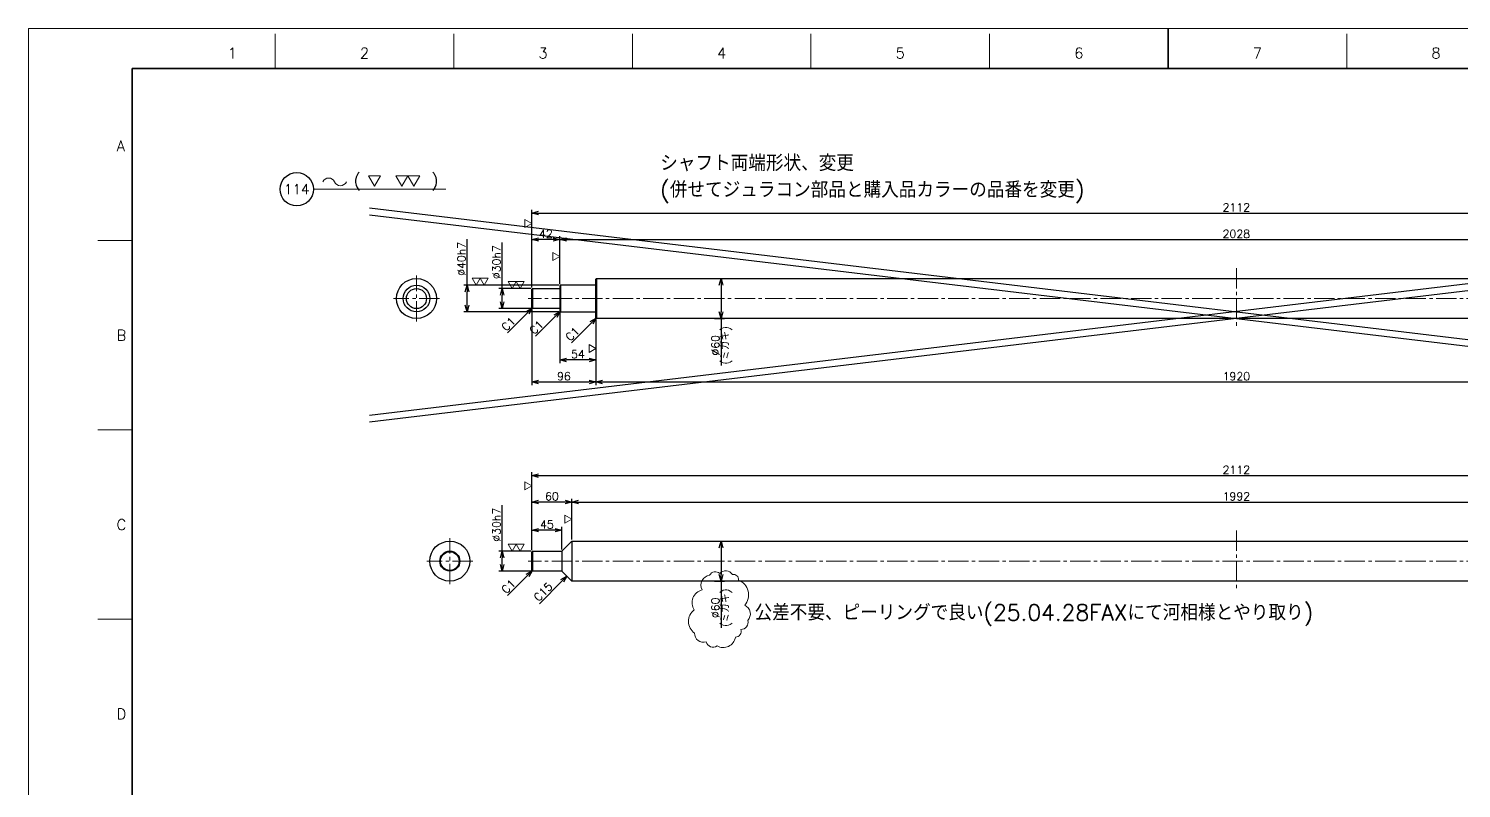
# Model space of a CAD drawing. Header units: millimetres. Extents: x 0 to 3313, y -19 to 2332.
# Drawn here: x 0 to 2148, y 1192 to 2332 of the extents above; entities that cross this region are included whole.
import ezdxf
from ezdxf import colors
from ezdxf.entities.mleader import LeaderData, LeaderLine
from ezdxf.enums import TextEntityAlignment as Align
from ezdxf.math import Vec2, Vec3

# ---------------------------------------------------------------- set-up
doc = ezdxf.new("R2010")
doc.units = ezdxf.units.MM
doc.header["$LTSCALE"] = 1.6
doc.header["$PDMODE"] = 99
doc.header["$PDSIZE"] = 1
doc.linetypes.add('CENTER2', pattern=[28.575, 19.05, -3.175, 3.175, -3.175])
for name, color, linetype, lineweight in [('01_NORMAL', 7, 'Continuous', 25), ('02_SLIM', 4, 'Continuous', 13), ('05_CENTER', 4, 'CENTER2', 13), ('07_TEXT', 3, 'Continuous', 13), ('08_DIM', 3, 'Continuous', 13), ('90_FRAME', 5, 'Continuous', 35)]:
    doc.layers.add(name, color=color, linetype=linetype, lineweight=lineweight)
doc.layers.add('91_BLANK', color=5, linetype='Continuous', lineweight=0, plot=False)
doc.styles.add('KSS_TXT', font='txt.shx', dxfattribs={"bigfont": 'extfont2.shx'})
doc.styles.get("Standard").update_dxf_attribs({"font": 'txt.shx', "bigfont": 'extfont2.shx'})
doc.dimstyles.new('KSS_DIM', dxfattribs={"dimscale": 4, "dimtxt": 3, "dimasz": 2.5, "dimexe": 1.25, "dimexo": 0.625, "dimtad": 1, "dimdsep": 46, "dimtxsty": 'KSS_TXT', "dimblk": 'OPEN30', "dimcen": 0, "dimazin": 2, "dimtfac": 0.75, "dimtmove": 0, "dimatfit": 3, "dimldrblk": 'OPEN30', "dimfxl": 1.25, "dimtolj": 1, "dimarcsym": 0})

# ---------------------------------------------------------------- blocks, each defined once
blk = doc.blocks.new('_Open30')
at = {"color": 0, "linetype": 'ByBlock', "lineweight": -2}
for p, q in [((-1, 0.27), (0, 0)), ((0, 0), (-1, -0.27)), ((0, 0), (-1, 0))]:
    blk.add_line(p, q, dxfattribs=at)
blk = doc.blocks.new('*D193')
at = {"layer": '08_DIM', "color": 0, "lineweight": -2, "transparency": 16777216}
for p, q in [((796.4, 1905.3), (796.4, 1829.8)), ((850.4, 1895.3), (850.4, 1829.8)), ((840.4, 1834.8), (806.4, 1834.8))]:
    blk.add_line(p, q, dxfattribs=at)
at = {"layer": 'Defpoints', "color": 0, "transparency": 16777216}
for p in [(796.4, 1907.8), (850.4, 1897.8), (796.4, 1834.8)]:
    blk.add_point(p, dxfattribs=at)
at = {"layer": '08_DIM', "color": 0, "lineweight": -2, "transparency": 16777216, "xscale": 10, "yscale": 10, "zscale": 10, "rotation": 180}
blk.add_blockref('_Open30', (796.4, 1834.8), dxfattribs=at)
at = {"layer": '08_DIM', "color": 0, "lineweight": -2, "transparency": 16777216, "xscale": 10, "yscale": 10, "zscale": 10}
blk.add_blockref('_Open30', (850.4, 1834.8), dxfattribs=at)
at = {"layer": '08_DIM', "color": 0, "transparency": 16777216, "insert": (823.4, 1843.3), "char_height": 12, "attachment_point": 5, "style": 'KSS_TXT'}
blk.add_mtext('\\A1;54', dxfattribs=at)
blk = doc.blocks.new('*D194')
at = {"layer": '08_DIM', "color": 0, "lineweight": -2, "transparency": 16777216}
for p, q in [((754.4, 1943.3), (754.4, 2020.4)), ((796.4, 1948.3), (796.4, 2020.4)), ((786.4, 2015.4), (764.4, 2015.4))]:
    blk.add_line(p, q, dxfattribs=at)
at = {"layer": 'Defpoints', "color": 0, "transparency": 16777216}
for p in [(754.4, 2015.4), (754.4, 1940.8), (796.4, 1945.8)]:
    blk.add_point(p, dxfattribs=at)
at = {"layer": '08_DIM', "color": 0, "lineweight": -2, "transparency": 16777216, "xscale": 10, "yscale": 10, "zscale": 10, "rotation": 180}
blk.add_blockref('_Open30', (754.4, 2015.4), dxfattribs=at)
at = {"layer": '08_DIM', "color": 0, "lineweight": -2, "transparency": 16777216, "xscale": 10, "yscale": 10, "zscale": 10}
blk.add_blockref('_Open30', (796.4, 2015.4), dxfattribs=at)
at = {"layer": '08_DIM', "color": 0, "transparency": 16777216, "insert": (775.4, 2023.9), "char_height": 12, "attachment_point": 5, "style": 'KSS_TXT'}
blk.add_mtext('\\A1;42', dxfattribs=at)
blk = doc.blocks.new('*D195')
at = {"layer": '08_DIM', "color": 0, "lineweight": -2, "transparency": 16777216}
for p, q in [((754.4, 1910.3), (754.4, 1796.7)), ((850.4, 1895.3), (850.4, 1796.7)), ((764.4, 1801.7), (840.4, 1801.7))]:
    blk.add_line(p, q, dxfattribs=at)
at = {"layer": 'Defpoints', "color": 0, "transparency": 16777216}
for p in [(754.4, 1912.8), (850.4, 1897.8), (850.4, 1801.7)]:
    blk.add_point(p, dxfattribs=at)
at = {"layer": '08_DIM', "color": 0, "lineweight": -2, "transparency": 16777216, "xscale": 10, "yscale": 10, "zscale": 10, "rotation": 180}
blk.add_blockref('_Open30', (754.4, 1801.7), dxfattribs=at)
at = {"layer": '08_DIM', "color": 0, "lineweight": -2, "transparency": 16777216, "xscale": 10, "yscale": 10, "zscale": 10}
blk.add_blockref('_Open30', (850.4, 1801.7), dxfattribs=at)
at = {"layer": '08_DIM', "color": 0, "transparency": 16777216, "insert": (802.4, 1810.2), "char_height": 12, "attachment_point": 5, "style": 'KSS_TXT'}
blk.add_mtext('\\A1;96', dxfattribs=at)
blk = doc.blocks.new('*D196')
at = {"layer": '08_DIM', "color": 0, "lineweight": -2, "transparency": 16777216}
for p, q in [((754.4, 1943.3), (754.4, 2060.1)), ((764.4, 2055.1), (2856.4, 2055.1)), ((2866.4, 1943.3), (2866.4, 2060.1))]:
    blk.add_line(p, q, dxfattribs=at)
at = {"layer": 'Defpoints', "color": 0, "transparency": 16777216}
for p in [(2866.4, 2055.1), (754.4, 1940.8), (2866.4, 1940.8)]:
    blk.add_point(p, dxfattribs=at)
at = {"layer": '08_DIM', "color": 0, "lineweight": -2, "transparency": 16777216, "xscale": 10, "yscale": 10, "zscale": 10, "rotation": 180}
blk.add_blockref('_Open30', (754.4, 2055.1), dxfattribs=at)
at = {"layer": '08_DIM', "color": 0, "lineweight": -2, "transparency": 16777216, "xscale": 10, "yscale": 10, "zscale": 10}
blk.add_blockref('_Open30', (2866.4, 2055.1), dxfattribs=at)
at = {"layer": '08_DIM', "color": 0, "transparency": 16777216, "insert": (1810.4, 2063.6), "char_height": 12, "attachment_point": 5, "style": 'KSS_TXT'}
blk.add_mtext('\\A1;2112', dxfattribs=at)
blk = doc.blocks.new('*D197')
at = {"layer": '08_DIM', "color": 0, "lineweight": -2, "transparency": 16777216}
for p, q in [((850.4, 1895.3), (850.4, 1796.7)), ((2770.4, 1895.3), (2770.4, 1796.7)), ((860.4, 1801.7), (2760.4, 1801.7))]:
    blk.add_line(p, q, dxfattribs=at)
at = {"layer": 'Defpoints', "color": 0, "transparency": 16777216}
for p in [(850.4, 1897.8), (2770.4, 1897.8), (2770.4, 1801.7)]:
    blk.add_point(p, dxfattribs=at)
at = {"layer": '08_DIM', "color": 0, "lineweight": -2, "transparency": 16777216, "xscale": 10, "yscale": 10, "zscale": 10, "rotation": 180}
blk.add_blockref('_Open30', (850.4, 1801.7), dxfattribs=at)
at = {"layer": '08_DIM', "color": 0, "lineweight": -2, "transparency": 16777216, "xscale": 10, "yscale": 10, "zscale": 10}
blk.add_blockref('_Open30', (2770.4, 1801.7), dxfattribs=at)
at = {"layer": '08_DIM', "color": 0, "transparency": 16777216, "insert": (1810.4, 1810.2), "char_height": 12, "attachment_point": 5, "style": 'KSS_TXT'}
blk.add_mtext('\\A1;1920', dxfattribs=at)
blk = doc.blocks.new('*D198')
at = {"layer": '08_DIM', "color": 0, "lineweight": -2, "transparency": 16777216}
for p, q in [((709.8, 1941.8), (709.8, 2010.8)), ((752.9, 1941.8), (704.8, 1941.8)), ((752.9, 1911.8), (704.8, 1911.8)), ((709.8, 1921.8), (709.8, 1931.8))]:
    blk.add_line(p, q, dxfattribs=at)
at = {"layer": 'Defpoints', "color": 0, "transparency": 16777216}
for p in [(709.8, 1941.8), (755.4, 1941.8), (755.4, 1911.8)]:
    blk.add_point(p, dxfattribs=at)
at = {"layer": '08_DIM', "color": 0, "lineweight": -2, "transparency": 16777216, "xscale": 10, "yscale": 10, "zscale": 10}
for p, rotation in [((709.8, 1941.8), 90), ((709.8, 1911.8), 270)]:
    blk.add_blockref('_Open30', p, dxfattribs=dict(at, rotation=rotation))
at = {"layer": '08_DIM', "color": 0, "transparency": 16777216, "insert": (701.3, 1981.3), "char_height": 12, "attachment_point": 5, "rotation": 90, "style": 'KSS_TXT'}
blk.add_mtext('\\A1;%%C30h7', dxfattribs=at)
blk = doc.blocks.new('*D199')
at = {"layer": '08_DIM', "color": 0, "lineweight": -2, "transparency": 16777216}
for p, q in [((657.3, 1946.8), (657.3, 2015.8)), ((794.9, 1946.8), (652.3, 1946.8)), ((657.3, 1916.8), (657.3, 1936.8)), ((794.9, 1906.8), (652.3, 1906.8))]:
    blk.add_line(p, q, dxfattribs=at)
at = {"layer": 'Defpoints', "color": 0, "transparency": 16777216}
for p in [(657.3, 1946.8), (797.4, 1946.8), (797.4, 1906.8)]:
    blk.add_point(p, dxfattribs=at)
at = {"layer": '08_DIM', "color": 0, "lineweight": -2, "transparency": 16777216, "xscale": 10, "yscale": 10, "zscale": 10}
for p, rotation in [((657.3, 1946.8), 90), ((657.3, 1906.8), 270)]:
    blk.add_blockref('_Open30', p, dxfattribs=dict(at, rotation=rotation))
at = {"layer": '08_DIM', "color": 0, "transparency": 16777216, "insert": (648.8, 1986.3), "char_height": 12, "attachment_point": 5, "rotation": 90, "style": 'KSS_TXT'}
blk.add_mtext('\\A1;%%C40h7', dxfattribs=at)
blk = doc.blocks.new('*D200')
at = {"layer": '08_DIM', "color": 0, "lineweight": -2, "transparency": 16777216}
for p, q in [((1028.2, 1956.8), (1042.9, 1956.8)), ((1037.9, 1946.8), (1037.9, 1906.8)), ((1028.2, 1896.8), (1042.9, 1896.8)), ((1037.9, 1896.8), (1037.9, 1826.6))]:
    blk.add_line(p, q, dxfattribs=at)
at = {"layer": 'Defpoints', "color": 0, "transparency": 16777216}
for p in [(1025.7, 1956.8), (1025.7, 1896.8), (1037.9, 1896.8)]:
    blk.add_point(p, dxfattribs=at)
at = {"layer": '08_DIM', "color": 0, "lineweight": -2, "transparency": 16777216, "xscale": 10, "yscale": 10, "zscale": 10}
for p, rotation in [((1037.9, 1956.8), 90), ((1037.9, 1896.8), 270)]:
    blk.add_blockref('_Open30', p, dxfattribs=dict(at, rotation=rotation))
at = {"layer": '08_DIM', "color": 0, "transparency": 16777216, "char_height": 12, "attachment_point": 5, "rotation": 90, "style": 'KSS_TXT'}
for s, insert in [('\\A1;%%C60', (1029.4, 1856.7)), ('\\A1;(ミガキ)', (1046.4, 1856.7))]:
    blk.add_mtext(s, dxfattribs=dict(at, insert=insert))
blk = doc.blocks.new('*D201')
at = {"layer": '08_DIM', "color": 0, "lineweight": -2, "transparency": 16777216}
blk.add_line((747.8, 1905.2), (717.8, 1875.2), dxfattribs=at)
at = {"layer": 'Defpoints', "color": 0, "transparency": 16777216}
for p in [(754.9, 1912.3), (709.8, 1867.1), (709.8, 1867.1)]:
    blk.add_point(p, dxfattribs=at)
at = {"layer": '08_DIM', "color": 0, "lineweight": -2, "transparency": 16777216, "xscale": 10, "yscale": 10, "zscale": 10, "rotation": 44.99999999999979}
blk.add_blockref('_Open30', (754.9, 1912.3), dxfattribs=at)
at = {"layer": '08_DIM', "color": 0, "transparency": 16777216, "insert": (719.2, 1888.6), "char_height": 12, "attachment_point": 5, "rotation": 45, "style": 'KSS_TXT'}
blk.add_mtext('\\A1;C1', dxfattribs=at)
blk = doc.blocks.new('p1ba02')
for p, q in [((-1.5, 2.6), (1.5, 2.6)), ((0, 0), (-1.5, 2.6)), ((1.5, 2.6), (0, 0)), ((3, 0), (1.5, 2.6)), ((1.5, 2.6), (4.5, 2.6)), ((4.5, 2.6), (3, 0))]:
    blk.add_line(p, q)
blk = doc.blocks.new('p1ba01')
for p, q in [((0, 0), (-1.5, 2.6)), ((-1.5, 2.6), (1.5, 2.6)), ((1.5, 2.6), (0, 0))]:
    blk.add_line(p, q)
blk = doc.blocks.new('*D202')
at = {"layer": '08_DIM', "color": 0, "lineweight": -2, "transparency": 16777216}
blk.add_line((789.8, 1900.2), (759.8, 1870.2), dxfattribs=at)
at = {"layer": 'Defpoints', "color": 0, "transparency": 16777216}
for p in [(796.9, 1907.3), (751.8, 1862.1), (751.8, 1862.1)]:
    blk.add_point(p, dxfattribs=at)
at = {"layer": '08_DIM', "color": 0, "lineweight": -2, "transparency": 16777216, "xscale": 10, "yscale": 10, "zscale": 10, "rotation": 44.99999999999979}
blk.add_blockref('_Open30', (796.9, 1907.3), dxfattribs=at)
at = {"layer": '08_DIM', "color": 0, "transparency": 16777216, "insert": (761.2, 1883.6), "char_height": 12, "attachment_point": 5, "rotation": 45, "style": 'KSS_TXT'}
blk.add_mtext('\\A1;C1', dxfattribs=at)
blk = doc.blocks.new('*D203')
at = {"layer": '08_DIM', "color": 0, "lineweight": -2, "transparency": 16777216}
blk.add_line((843.8, 1890.2), (813.8, 1860.2), dxfattribs=at)
at = {"layer": 'Defpoints', "color": 0, "transparency": 16777216}
for p in [(850.9, 1897.3), (805.8, 1852.1), (805.8, 1852.1)]:
    blk.add_point(p, dxfattribs=at)
at = {"layer": '08_DIM', "color": 0, "lineweight": -2, "transparency": 16777216, "xscale": 10, "yscale": 10, "zscale": 10, "rotation": 44.99999999999979}
blk.add_blockref('_Open30', (850.9, 1897.3), dxfattribs=at)
at = {"layer": '08_DIM', "color": 0, "transparency": 16777216, "insert": (815.2, 1873.6), "char_height": 12, "attachment_point": 5, "rotation": 45, "style": 'KSS_TXT'}
blk.add_mtext('\\A1;C1', dxfattribs=at)
blk = doc.blocks.new('*D204')
at = {"layer": '08_DIM', "color": 0, "lineweight": -2, "transparency": 16777216}
for p, q in [((796.4, 1948.3), (796.4, 2020.4)), ((2824.4, 1948.3), (2824.4, 2020.4)), ((806.4, 2015.4), (2814.4, 2015.4))]:
    blk.add_line(p, q, dxfattribs=at)
at = {"layer": 'Defpoints', "color": 0, "transparency": 16777216}
for p in [(2824.4, 2015.4), (796.4, 1945.8), (2824.4, 1945.8)]:
    blk.add_point(p, dxfattribs=at)
at = {"layer": '08_DIM', "color": 0, "lineweight": -2, "transparency": 16777216, "xscale": 10, "yscale": 10, "zscale": 10, "rotation": 180}
blk.add_blockref('_Open30', (796.4, 2015.4), dxfattribs=at)
at = {"layer": '08_DIM', "color": 0, "lineweight": -2, "transparency": 16777216, "xscale": 10, "yscale": 10, "zscale": 10}
blk.add_blockref('_Open30', (2824.4, 2015.4), dxfattribs=at)
at = {"layer": '08_DIM', "color": 0, "transparency": 16777216, "insert": (1810.4, 2023.9), "char_height": 12, "attachment_point": 5, "style": 'KSS_TXT'}
blk.add_mtext('\\A1;2028', dxfattribs=at)
blk = doc.blocks.new('AM_BALLOON1')
at = {"transparency": 16777216}
blk.add_circle((0, 0), 5, dxfattribs=at)
blk.add_attdef('B_NUMBER', text='', height=3, dxfattribs=at).set_placement((0, 0), align=Align.MIDDLE_CENTER)
blk = doc.blocks.new('_OPEN')
at = {"color": 0, "linetype": 'ByBlock'}
for p, q in [((-1, 0.17), (0, 0)), ((0, 0), (-1, -0.17)), ((0, 0), (-1, 0))]:
    blk.add_line(p, q, dxfattribs=at)
blk = doc.blocks.new('p1ba05')
for centre, start, end in [((-2.95, 0.29), 24.2276, 155.5758), ((0, 1.62), 204.2276, 335.5758)]:
    blk.add_arc(centre, 1.62, start, end)
blk = doc.blocks.new('*D259')
at = {"layer": '08_DIM', "color": 0, "lineweight": -2, "transparency": 16777216}
for p, q in [((754.4, 1549.5), (754.4, 1626.6)), ((804.4, 1621.6), (764.4, 1621.6)), ((814.4, 1565.5), (814.4, 1626.6))]:
    blk.add_line(p, q, dxfattribs=at)
at = {"layer": 'Defpoints', "color": 0, "transparency": 16777216}
for p in [(754.4, 1621.6), (754.4, 1547), (814.4, 1563)]:
    blk.add_point(p, dxfattribs=at)
at = {"layer": '08_DIM', "color": 0, "lineweight": -2, "transparency": 16777216, "xscale": 10, "yscale": 10, "zscale": 10, "rotation": 180}
blk.add_blockref('_Open30', (754.4, 1621.6), dxfattribs=at)
at = {"layer": '08_DIM', "color": 0, "lineweight": -2, "transparency": 16777216, "xscale": 10, "yscale": 10, "zscale": 10}
blk.add_blockref('_Open30', (814.4, 1621.6), dxfattribs=at)
at = {"layer": '08_DIM', "color": 0, "transparency": 16777216, "insert": (784.4, 1630.1), "char_height": 12, "attachment_point": 5, "style": 'KSS_TXT'}
blk.add_mtext('\\A1;60', dxfattribs=at)
blk = doc.blocks.new('*D260')
at = {"layer": '08_DIM', "color": 0, "lineweight": -2, "transparency": 16777216}
for p, q in [((754.4, 1549.5), (754.4, 1666.3)), ((764.4, 1661.3), (2856.4, 1661.3)), ((2866.4, 1549.5), (2866.4, 1666.3))]:
    blk.add_line(p, q, dxfattribs=at)
at = {"layer": 'Defpoints', "color": 0, "transparency": 16777216}
for p in [(2866.4, 1661.3), (754.4, 1547), (2866.4, 1547)]:
    blk.add_point(p, dxfattribs=at)
at = {"layer": '08_DIM', "color": 0, "lineweight": -2, "transparency": 16777216, "xscale": 10, "yscale": 10, "zscale": 10, "rotation": 180}
blk.add_blockref('_Open30', (754.4, 1661.3), dxfattribs=at)
at = {"layer": '08_DIM', "color": 0, "lineweight": -2, "transparency": 16777216, "xscale": 10, "yscale": 10, "zscale": 10}
blk.add_blockref('_Open30', (2866.4, 1661.3), dxfattribs=at)
at = {"layer": '08_DIM', "color": 0, "transparency": 16777216, "insert": (1810.4, 1669.8), "char_height": 12, "attachment_point": 5, "style": 'KSS_TXT'}
blk.add_mtext('\\A1;2112', dxfattribs=at)
blk = doc.blocks.new('*D261')
at = {"layer": '08_DIM', "color": 0, "lineweight": -2, "transparency": 16777216}
for p, q in [((709.8, 1548), (709.8, 1617)), ((752.9, 1548), (704.8, 1548)), ((709.8, 1528), (709.8, 1538)), ((752.9, 1518), (704.8, 1518))]:
    blk.add_line(p, q, dxfattribs=at)
at = {"layer": 'Defpoints', "color": 0, "transparency": 16777216}
for p in [(709.8, 1548), (755.4, 1548), (755.4, 1518)]:
    blk.add_point(p, dxfattribs=at)
at = {"layer": '08_DIM', "color": 0, "lineweight": -2, "transparency": 16777216, "xscale": 10, "yscale": 10, "zscale": 10}
for p, rotation in [((709.8, 1548), 90), ((709.8, 1518), 270)]:
    blk.add_blockref('_Open30', p, dxfattribs=dict(at, rotation=rotation))
at = {"layer": '08_DIM', "color": 0, "transparency": 16777216, "insert": (701.3, 1587.5), "char_height": 12, "attachment_point": 5, "rotation": 90, "style": 'KSS_TXT'}
blk.add_mtext('\\A1;%%C30h7', dxfattribs=at)
blk = doc.blocks.new('*D262')
at = {"layer": '08_DIM', "color": 0, "lineweight": -2, "transparency": 16777216}
for p, q in [((1028.2, 1563), (1042.9, 1563)), ((1037.9, 1553), (1037.9, 1513)), ((1028.2, 1503), (1042.9, 1503)), ((1037.9, 1503), (1037.9, 1432.8))]:
    blk.add_line(p, q, dxfattribs=at)
at = {"layer": 'Defpoints', "color": 0, "transparency": 16777216}
for p in [(1025.7, 1563), (1025.7, 1503), (1037.9, 1503)]:
    blk.add_point(p, dxfattribs=at)
at = {"layer": '08_DIM', "color": 0, "lineweight": -2, "transparency": 16777216, "xscale": 10, "yscale": 10, "zscale": 10}
for p, rotation in [((1037.9, 1563), 90), ((1037.9, 1503), 270)]:
    blk.add_blockref('_Open30', p, dxfattribs=dict(at, rotation=rotation))
at = {"layer": '08_DIM', "color": 0, "transparency": 16777216, "char_height": 12, "attachment_point": 5, "rotation": 90, "style": 'KSS_TXT'}
for s, insert in [('\\A1;(ミガキ)', (1046.4, 1462.9)), ('\\A1;%%C60', (1029.4, 1462.9))]:
    blk.add_mtext(s, dxfattribs=dict(at, insert=insert))
blk = doc.blocks.new('*D263')
at = {"layer": '08_DIM', "color": 0, "lineweight": -2, "transparency": 16777216}
blk.add_line((747.8, 1511.4), (717.8, 1481.4), dxfattribs=at)
at = {"layer": 'Defpoints', "color": 0, "transparency": 16777216}
for p in [(754.9, 1518.5), (709.8, 1473.3), (709.8, 1473.3)]:
    blk.add_point(p, dxfattribs=at)
at = {"layer": '08_DIM', "color": 0, "lineweight": -2, "transparency": 16777216, "xscale": 10, "yscale": 10, "zscale": 10, "rotation": 44.99999999999969}
blk.add_blockref('_Open30', (754.9, 1518.5), dxfattribs=at)
at = {"layer": '08_DIM', "color": 0, "transparency": 16777216, "insert": (719.2, 1494.8), "char_height": 12, "attachment_point": 5, "rotation": 45, "style": 'KSS_TXT'}
blk.add_mtext('\\A1;C1', dxfattribs=at)
blk = doc.blocks.new('*D264')
at = {"layer": '08_DIM', "color": 0, "lineweight": -2, "transparency": 16777216}
blk.add_line((799.8, 1503.4), (765.6, 1469.1), dxfattribs=at)
at = {"layer": 'Defpoints', "color": 0, "transparency": 16777216}
for p in [(806.9, 1510.5), (761.8, 1465.3), (761.8, 1465.3)]:
    blk.add_point(p, dxfattribs=at)
at = {"layer": '08_DIM', "color": 0, "lineweight": -2, "transparency": 16777216, "xscale": 10, "yscale": 10, "zscale": 10, "rotation": 44.99999999999979}
blk.add_blockref('_Open30', (806.9, 1510.5), dxfattribs=at)
at = {"layer": '08_DIM', "color": 0, "transparency": 16777216, "insert": (771.2, 1486.8), "char_height": 12, "attachment_point": 5, "rotation": 45, "style": 'KSS_TXT'}
blk.add_mtext('\\A1;C15', dxfattribs=at)
blk = doc.blocks.new('*D265')
at = {"layer": '08_DIM', "color": 0, "lineweight": -2, "transparency": 16777216}
for p, q in [((814.4, 1565.5), (814.4, 1626.6)), ((824.4, 1621.6), (2796.4, 1621.6)), ((2806.4, 1565.5), (2806.4, 1626.6))]:
    blk.add_line(p, q, dxfattribs=at)
at = {"layer": 'Defpoints', "color": 0, "transparency": 16777216}
for p in [(2806.4, 1621.6), (814.4, 1563), (2806.4, 1563)]:
    blk.add_point(p, dxfattribs=at)
at = {"layer": '08_DIM', "color": 0, "lineweight": -2, "transparency": 16777216, "xscale": 10, "yscale": 10, "zscale": 10, "rotation": 180}
blk.add_blockref('_Open30', (814.4, 1621.6), dxfattribs=at)
at = {"layer": '08_DIM', "color": 0, "lineweight": -2, "transparency": 16777216, "xscale": 10, "yscale": 10, "zscale": 10}
blk.add_blockref('_Open30', (2806.4, 1621.6), dxfattribs=at)
at = {"layer": '08_DIM', "color": 0, "transparency": 16777216, "insert": (1810.4, 1630.1), "char_height": 12, "attachment_point": 5, "style": 'KSS_TXT'}
blk.add_mtext('\\A1;1992', dxfattribs=at)
blk = doc.blocks.new('*D270')
at = {"layer": '08_DIM', "color": 0, "lineweight": -2, "transparency": 16777216}
for p, q in [((754.4, 1549.5), (754.4, 1584.4)), ((789.4, 1579.4), (764.4, 1579.4)), ((799.4, 1550.5), (799.4, 1584.4))]:
    blk.add_line(p, q, dxfattribs=at)
at = {"layer": 'Defpoints', "color": 0, "transparency": 16777216}
for p in [(754.4, 1579.4), (754.4, 1547), (799.4, 1548)]:
    blk.add_point(p, dxfattribs=at)
at = {"layer": '08_DIM', "color": 0, "lineweight": -2, "transparency": 16777216, "xscale": 10, "yscale": 10, "zscale": 10, "rotation": 180}
blk.add_blockref('_Open30', (754.4, 1579.4), dxfattribs=at)
at = {"layer": '08_DIM', "color": 0, "lineweight": -2, "transparency": 16777216, "xscale": 10, "yscale": 10, "zscale": 10}
blk.add_blockref('_Open30', (799.4, 1579.4), dxfattribs=at)
at = {"layer": '08_DIM', "color": 0, "transparency": 16777216, "insert": (776.9, 1587.9), "char_height": 12, "attachment_point": 5, "style": 'KSS_TXT'}
blk.add_mtext('\\A1;45', dxfattribs=at)

msp = doc.modelspace()

# ---------------------------------------------------------------- linework, layer by layer
for p, q in [((851.397, 1956.778), (851.397, 1896.778)), ((755.397, 1941.778), (755.397, 1911.778)), ((797.397, 1946.778), (797.397, 1906.778)), ((755.397, 1547.963), (755.397, 1517.963))]:
    msp.add_line(p, q)
at = {"color": 0}
for p, q in [((754.397, 1940.778), (755.397, 1941.778)), ((754.397, 1912.778), (754.397, 1940.778)), ((755.397, 1941.778), (796.397, 1941.778)), ((796.397, 1945.778), (797.397, 1946.778)), ((796.397, 1945.778), (796.397, 1907.778)), ((850.397, 1946.778), (797.397, 1946.778)), ((755.397, 1911.778), (754.397, 1912.778)), ((796.397, 1911.778), (755.397, 1911.778)), ((797.397, 1906.778), (796.397, 1907.778)), ((797.397, 1906.778), (850.397, 1906.778)), ((754.397, 1546.963), (755.397, 1547.963)), ((754.397, 1518.963), (754.397, 1546.963)), ((755.397, 1547.963), (799.397, 1547.963)), ((814.397, 1562.963), (799.397, 1547.963)), ((799.397, 1547.963), (799.397, 1517.963)), ((814.397, 1562.963), (814.397, 1502.963)), ((755.397, 1517.963), (754.397, 1518.963)), ((799.397, 1517.963), (755.397, 1517.963)), ((799.397, 1517.963), (814.397, 1502.963))]:
    msp.add_line(p, q, dxfattribs=at)
for points in [[(851.397, 1896.778), (851.397, 1896.778), (850.397, 1897.778), (850.397, 1955.778), (851.397, 1956.778), (851.397, 1956.778)], [(851.397, 1956.778), (2769.397, 1956.778)], [(2769.397, 1896.778), (851.397, 1896.778)], [(814.397, 1562.963), (2806.397, 1562.963)], [(2806.397, 1502.963), (814.397, 1502.963)]]:
    msp.add_lwpolyline(points, dxfattribs=at)
for centre, radius in [((581.349, 1926.778), 30), ((581.349, 1926.778), 20), ((631.349, 1532.963), 30), ((631.349, 1532.963), 14)]:
    msp.add_circle(centre, radius, dxfattribs=at)
at = {"layer": '01_NORMAL', "color": 1}
for p, q in [((510.94, 2062.71), (3109.855, 1751.55)), ((3109.855, 2062.71), (510.94, 1751.55)), ((510.94, 2052.358), (3109.855, 1741.198)), ((3109.855, 2052.358), (510.94, 1741.198))]:
    msp.add_line(p, q, dxfattribs=at)
at = {"layer": '01_NORMAL'}
for centre in [(581.349, 1926.778), (631.349, 1532.963)]:
    msp.add_circle(centre, 15, dxfattribs=at)
at = {"layer": '02_SLIM', "color": 1}
msp.add_lwpolyline([(1073.352, 1466.821, -0.52056705), (1077.943, 1443.875, -0.52056705), (1067.741, 1430.617, -0.52056705), (1059.579, 1418.889, -0.52056705), (1032.032, 1405.632, -0.52056705), (1015.707, 1411.751, -0.52056705), (998.363, 1425.008, -0.52056705), (997.853, 1459.682, -0.52056705), (1009.586, 1489.767, -0.52056705), (1020.809, 1511.693, -0.52056705), (1036.113, 1514.242, -0.52056705), (1054.988, 1512.713, -0.52056705), (1064.17, 1504.554, -0.52056705)], format="xyb", close=True, dxfattribs=at)
at = {"layer": '05_CENTER'}
for p, q in [((581.349, 1892.314), (581.349, 1961.242)), ((1810.397, 1972.458), (1810.397, 1881.097)), ((615.813, 1926.778), (546.885, 1926.778)), ((2871.936, 1926.778), (748.858, 1926.778)), ((1810.397, 1578.643), (1810.397, 1487.282)), ((631.349, 1498.499), (631.349, 1567.427)), ((665.813, 1532.963), (596.885, 1532.963)), ((2871.936, 1532.963), (748.858, 1532.963))]:
    msp.add_line(p, q, dxfattribs=at)
at = {"layer": '08_DIM'}
msp.add_line((426.938, 2090.654), (625.572, 2090.654), dxfattribs=at)
at = {"layer": '90_FRAME', "color": 4, "lineweight": 13}
for p, q in [((369.502, 2271.831), (369.502, 2323.679)), ((637.235, 2271.831), (637.235, 2323.679)), ((904.969, 2271.831), (904.969, 2323.679)), ((1172.702, 2271.831), (1172.702, 2323.679)), ((1440.436, 2271.831), (1440.436, 2323.679)), ((1975.903, 2271.831), (1975.903, 2323.679)), ((155.384, 2013.69), (103.536, 2013.69)), ((155.384, 1729.701), (103.536, 1729.701)), ((155.384, 1445.713), (103.536, 1445.713))]:
    msp.add_line(p, q, dxfattribs=at)
at = {"layer": '90_FRAME'}
msp.add_line((1708.17, 2331.679), (1708.17, 2271.831), dxfattribs=at)
msp.add_lwpolyline([(155.384, 51.616), (3260.956, 51.616), (3260.956, 2271.831), (155.384, 2271.831)], close=True, dxfattribs=at)
at = {"layer": '91_BLANK'}
msp.add_lwpolyline([(0, 0), (3312.803, 0), (3312.803, 2331.679), (0, 2331.679)], close=True, dxfattribs=at)

# ---------------------------------------------------------------- block references
at = {"layer": '08_DIM'}
for name, p, xscale, yscale, zscale in [('p1ba05', (467.418, 2096.124), 6, 6, 6), ('p1ba01', (518.621, 2095.423), 6, 6, 6), ('p1ba02', (559.511, 2095.401), 6, 6, 6), ('p1ba02', (670.635, 1946.778), 4, 4, 4), ('p1ba02', (724.797, 1941.778), 4, 4, 4), ('p1ba02', (724.797, 1547.963), 4, 4, 4)]:
    msp.add_blockref(name, p, dxfattribs=dict(at, xscale=xscale, yscale=yscale, zscale=zscale))
at = {"layer": '08_DIM', "yscale": 4, "zscale": 4, "rotation": 90}
for p, xscale in [((754.397, 2039.515), 4), ((796.397, 1990.037), 4), ((850.397, 1851.635), -4), ((754.397, 1645.7), 4), ((814.397, 1596.007), 4)]:
    msp.add_blockref('p1ba01', p, dxfattribs=dict(at, xscale=xscale))

# ---------------------------------------------------------------- texts
at = {"layer": '07_TEXT', "style": 'KSS_TXT'}
msp.add_text('(      )', height=18, dxfattribs=at).set_placement((486.963, 2094.971))
at = {"layer": '07_TEXT', "color": 1, "ltscale": 2, "char_height": 24, "attachment_point": 1}
for s, width, insert in [('シャフト両端形状、変更\\P(併せてジュラコン部品と購入品カラーの品番を変更)', 745.01293, (946.758, 2141.986)), ('公差不要、ピーリングで良い(25.04.28FAXにて河相様とやり取り)', 1136.67014, (1088.127, 1467.83))]:
    msp.add_mtext_dynamic_manual_height_columns(s, width=width, gutter_width=15, heights=[131.644], dxfattribs=dict(at, insert=insert))
at = {"layer": '90_FRAME', "color": 0, "lineweight": 13, "style": 'KSS_TXT'}
for s, p in [('1', (305.507, 2282.158)), ('2', (503.368, 2282.158)), ('3', (771.102, 2282.158)), ('4', (1038.836, 2282.158)), ('5', (1306.569, 2282.158)), ('6', (1574.303, 2282.158)), ('7', (1842.036, 2282.158)), ('8', (2109.77, 2282.158))]:
    msp.add_text(s, height=16, dxfattribs=at).set_placement(p, align=Align.BOTTOM_CENTER)
for s, p in [('A', (131.829, 2155.685)), ('B', (131.829, 1871.696)), ('C', (131.829, 1587.707)), ('D', (131.829, 1303.718))]:
    msp.add_text(s, height=16, dxfattribs=at).set_placement(p, align=Align.MIDDLE_LEFT)

# ---------------------------------------------------------------- dimensions: what is measured, and where the dimension line sits
at = {"layer": '08_DIM'}
for base, p1, p2, override, picture, middle in [((2866.397, 2055.096), (754.397, 1940.778), (2866.397, 1940.778), {"dimscale": 4, "dimarcsym": 1}, '*D196', (1810.397, 2063.596)), ((754.397, 2015.366), (796.397, 1945.778), (754.397, 1940.778), {"dimarcsym": 1}, '*D194', (775.397, 2023.866)), ((2824.397, 2015.366), (796.397, 1945.778), (2824.397, 1945.778), {"dimarcsym": 1}, '*D204', (1810.397, 2023.866)), ((850.397, 1801.748), (754.397, 1912.778), (850.397, 1897.778), {"dimscale": 4, "dimarcsym": 1}, '*D195', (802.397, 1810.248)), ((796.397, 1834.814), (850.397, 1897.778), (796.397, 1907.778), {"dimscale": 4, "dimarcsym": 1}, '*D193', (823.397, 1843.314)), ((2770.397, 1801.748), (850.397, 1897.778), (2770.397, 1897.778), {"dimscale": 4, "dimarcsym": 1}, '*D197', (1810.397, 1810.248)), ((2866.397, 1661.281), (754.397, 1546.963), (2866.397, 1546.963), {"dimarcsym": 1}, '*D260', (1810.397, 1669.781)), ((754.397, 1621.552), (814.397, 1562.963), (754.397, 1546.963), {"dimarcsym": 1}, '*D259', (784.397, 1630.052)), ((2806.397, 1621.552), (814.397, 1562.963), (2806.397, 1562.963), {"dimarcsym": 1}, '*D265', (1810.397, 1630.052)), ((754.397, 1579.408), (799.397, 1547.963), (754.397, 1546.963), {"dimarcsym": 1}, '*D270', (776.897, 1587.908))]:
    dim = msp.add_linear_dim(base=base, p1=p1, p2=p2, dimstyle='KSS_DIM', override=override, dxfattribs=at)
    dim.commit()
    dim.dimension.update_dxf_attribs({"geometry": picture, "text_midpoint": middle})
for base, p1, p2, text, override, picture, middle in [((657.257, 1946.778), (797.397, 1906.778), (797.397, 1946.778), '%%C<>h7', {"dimscale": 4, "dimarcsym": 1}, '*D199', (648.757, 1986.278)), ((709.774, 1941.778), (755.397, 1911.778), (755.397, 1941.778), '%%C<>h7', {"dimscale": 4, "dimarcsym": 1}, '*D198', (701.274, 1981.278)), ((1037.931, 1896.778), (1025.727, 1956.778), (1025.727, 1896.778), '%%C<>', {"dimscale": 4, "dimpost": '\\X(ミガキ)', "dimarcsym": 1}, '*D200', (1037.931, 1856.678)), ((709.774, 1547.963), (755.397, 1517.963), (755.397, 1547.963), '%%C<>h7', {"dimscale": 4, "dimarcsym": 1}, '*D261', (701.274, 1587.463)), ((1037.931, 1502.963), (1025.727, 1562.963), (1025.727, 1502.963), '%%C<>', {"dimscale": 4, "dimpost": '\\X(ミガキ)', "dimarcsym": 1}, '*D262', (1037.931, 1462.863))]:
    dim = msp.add_linear_dim(base=base, p1=p1, p2=p2, angle=90, text=text, dimstyle='KSS_DIM', override=override, dxfattribs=at)
    dim.commit()
    dim.dimension.update_dxf_attribs({"geometry": picture, "text_midpoint": middle})
for base, p1, p2, text, picture, middle in [((709.755, 1867.136), (754.897, 1912.278), (709.755, 1867.136), 'C1', '*D201', (725.227, 1882.608)), ((751.755, 1862.136), (796.897, 1907.278), (751.755, 1862.136), 'C1', '*D202', (767.227, 1877.608)), ((805.755, 1852.136), (850.897, 1897.278), (805.755, 1852.136), 'C1', '*D203', (821.227, 1867.608)), ((709.755, 1473.321), (754.897, 1518.463), (709.755, 1473.321), 'C1', '*D263', (725.227, 1488.793)), ((761.755, 1465.321), (806.897, 1510.463), (761.755, 1465.321), 'C15', '*D264', (777.227, 1480.793))]:
    dim = msp.add_linear_dim(base=base, p1=p1, p2=p2, angle=225, text=text, dimstyle='KSS_DIM', override={"dimse1": 1, "dimse2": 1, "dimsd2": 1, "dimarcsym": 1}, dxfattribs=at)
    dim.commit()
    dim.dimension.update_dxf_attribs({"geometry": picture, "text_midpoint": middle, "dimtype": 161})

# ---------------------------------------------------------------- leaders
ml = msp.add_multileader_block('Standard', dxfattribs=at)
ml.set_content('AM_BALLOON1', color=256, scale=5)
ml.set_attribute('B_NUMBER', '114', width=0)
ml.set_leader_properties(color=256, linetype='ByLayer', lineweight=-1)
ml.set_arrow_properties(name='OPEN')
ml.build(insert=Vec2(0, 0))
ml.multileader.update_dxf_attribs({"leader_type": 0, "has_dogleg": 0, "text_right_attachment_type": 6, "dogleg_length": 0, "arrow_head_size": 10, "scale": 2.5, "block_connection_type": 1})
ctx = ml.context
ctx.base_point, ctx.scale, ctx.char_height, ctx.arrow_head_size, ctx.landing_gap_size, ctx.plane_origin = Vec3(401.903, 2090.686), 2.5, 20, 10, 10, Vec3(401.903, 2090.686)
ctx.right_attachment, ctx.attachment_type = 6, 1
notes = []
notes.append((ctx, [(0, (0, 0, 0), (0, 0), (1, 0), 1, [])]))
ctx.block.insert = Vec3(401.903, 2090.686)
for ctx, leaders in notes:
    for number, flags, end, landing, length, lines in leaders:
        leader = LeaderData()
        leader.index, (leader.has_last_leader_line, leader.has_dogleg_vector, leader.attachment_direction) = number, flags
        leader.last_leader_point, leader.dogleg_vector, leader.dogleg_length = Vec3(end), Vec3(landing), length
        for number, points, colour, breaks in lines:
            line = LeaderLine()
            line.index, line.vertices, line.color, line.breaks = number, Vec3.list(points), colors.encode_raw_color(colour), breaks
            leader.lines.append(line)
        ctx.leaders.append(leader)

doc.saveas('drawing.dxf')
